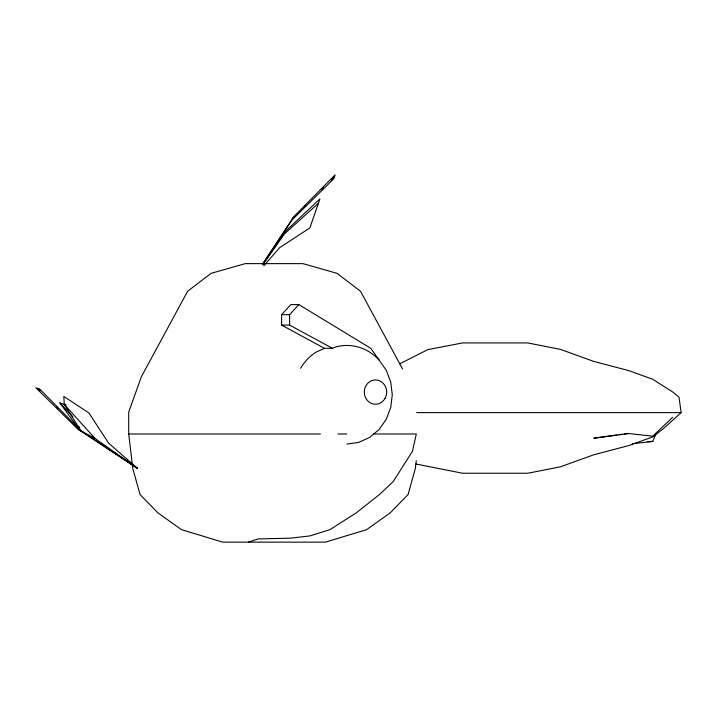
<?xml version="1.0" encoding="UTF-8"?>
<svg xmlns="http://www.w3.org/2000/svg" width="717" height="717" viewBox="0 0 717 717"><rect width="100%" height="100%" fill="white"/><g stroke="black" fill="none" stroke-linecap="round" stroke-linejoin="round"><path stroke-width="1.08" d="M416.263 460.664L415.34 468.452L408.09 494.542L390.138 512.933L366.656 529.639L325.455 542.142L222.673 542.142L181.473 529.639L157.991 512.933L140.048 494.542L132.788 468.452L128.71 433.973L128.71 412.096L141.348 376.792L187.603 291.281L211.04 273.347L245.25 263.632L302.879 263.632L337.089 273.347L360.526 291.281L402.56 368.986M655.992 433.74L652.757 441.466L632.277 443.715M262.565 264.654L285.258 231.528L319.916 198.905L309.869 227.916L279.675 247.643L263.766 265.855M263.318 263.919L284.407 233.975L318.393 203.314M378.988 359.907A49.303 45.386 90 0 0 335.144 347.145L332.5 348.337L324.496 348.337L281.62 325.097L281.62 314.682L290.851 304.582L298.855 304.582L370.814 348.337L386.194 370.115L390.729 382.009L392.28 394.771L390.729 407.534L386.194 419.427L378.988 429.635L369.587 437.469L358.634 442.398L346.894 444.074M332.5 348.337L289.623 325.097L289.623 314.682L298.855 304.582M292.706 217.834L335.09 174.858L333.728 178.802L291.953 220.02L262.377 264.555L292.303 218.99L296.202 215.1M303.99 207.312L305.55 205.752M321.906 189.405L323.466 187.845M331.254 180.066L334.364 176.947M672.6 417.348L652.757 436.169L629.042 433.57L593.748 438.212L616.907 434.932M399.575 363.895L427.771 349.645L462.546 342.941L527.82 342.941L560.515 349.403L593.748 361.404L629.042 370.689L652.757 379.293L672.6 391.912L678.972 397.021L681.15 412.607L663.575 428.506L652.757 436.895L629.042 445.499L593.748 454.784L560.515 466.785L527.82 473.247L462.546 473.247L415.968 464.007M324.496 348.337L316.197 352.074A49.303 45.386 -90 0 0 300.602 368.287M248.369 542.142L258.048 538.951L290.77 538.144L310.058 535.886L329.945 529.639L356.143 512.933L379.481 494.542L393.274 481.501L412.499 451.208L416.308 433.973L373.503 433.973M619.112 434.627L622.419 434.152M624.624 433.848L627.94 433.373M647.37 441.645L652.757 441.466L650.606 441.322M281.62 314.682L289.623 314.682M281.62 325.097L289.623 325.097M416.658 412.607L681.15 412.607M128.71 433.973L320.454 433.973M337.976 433.973L346.741 433.973M78.825 430.11L35.85 387.727L39.794 389.098L81.012 430.872L94.967 438.41L137.61 468.452L81.012 430.872L64.306 404.433L63.813 396.465L88.908 412.947L108.634 443.142L137.61 468.452L79.981 430.514L59.896 402.9L66.081 405.042M75.312 425.844L79.981 430.514L81.908 431.598M114.603 452.696L117.364 454.587M120.124 456.478L124.722 459.624M126.568 460.888L137.61 468.452M127.33 460.314L131.614 463.702M37.938 388.453L40.277 390.792M56.625 407.148L58.185 408.708M59.896 402.9L72.82 416.631M64.306 404.433L94.967 438.41M79.058 426.4L79.981 430.514M385.172 398.168A12.153 11.185 -90 0 0 375.484 379.938A12.153 11.185 -90 0 0 365.795 398.168A12.153 11.185 -90 0 0 385.172 398.168"/></g></svg>
